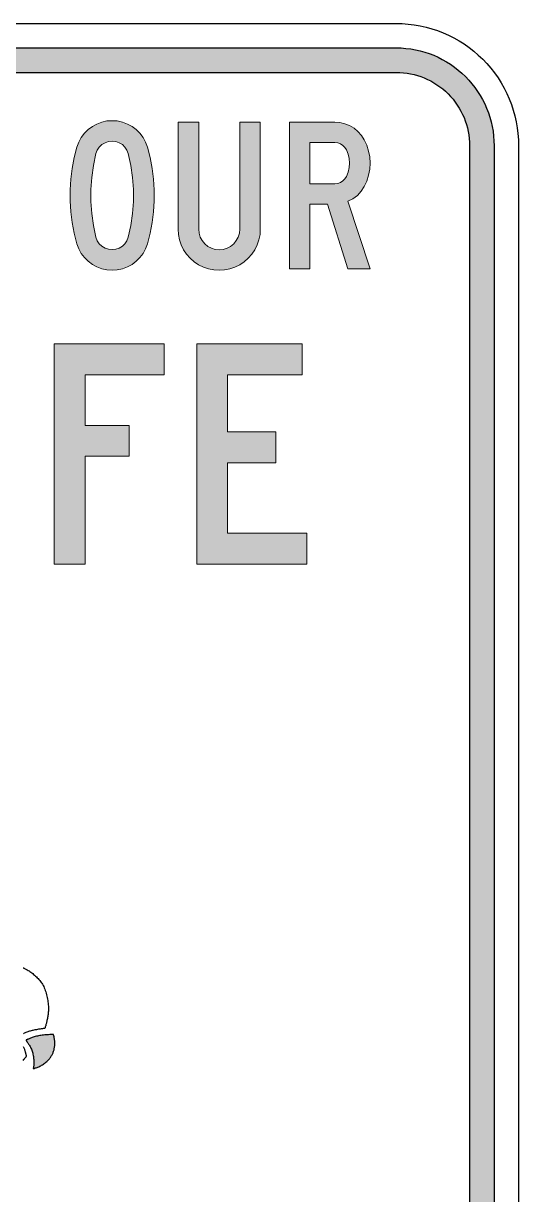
# Model space of a CAD drawing. Header units: millimetres. Extents: x 139 to 289, y 77 to 272.
# Drawn here: x 238.2 to 288.8, y 152.8 to 272.5 of the extents above; entities that cross this region are included whole.
import ezdxf

# ---------------------------------------------------------------- set-up
doc = ezdxf.new("R2010")
doc.units = ezdxf.units.MM
doc.layers.add('GREEN', color=96, linetype='Continuous')
doc.layers.add('L35', color=3, linetype='Continuous')

msp = doc.modelspace()

# ---------------------------------------------------------------- hatches: boundary and pattern name
at = {"layer": 'GREEN'}
h = msp.add_hatch(color=256, dxfattribs=at)
edge = h.paths.add_edge_path()
edge.add_line((141.3, 110.13), (141.3, 259.97))
edge.add_arc((151.3, 259.97), 10, 90, 180, ccw=False)
edge.add_line((151.3, 269.97), (276.3, 269.97))
edge.add_arc((276.3, 259.97), 10, 0, 90, ccw=False)
edge.add_line((286.3, 259.97), (286.3, 110.13))
edge.add_arc((276.3, 110.13), 10, -90, 0, ccw=False)
edge.add_line((276.3, 100.13), (151.3, 100.13))
edge.add_arc((151.3, 110.13), 10, 180, 270, ccw=False)
edge = h.paths.add_edge_path(flags=16)
edge.add_line((143.8, 110.13), (143.8, 259.97))
edge.add_arc((151.3, 259.97), 7.5, 90, 180, ccw=False)
edge.add_line((151.3, 267.47), (276.3, 267.47))
edge.add_arc((276.3, 259.97), 7.5, 0, 90, ccw=False)
edge.add_line((283.8, 259.97), (283.8, 110.13))
edge.add_arc((276.3, 110.13), 7.5, -90, 0, ccw=False)
edge.add_line((276.3, 102.63), (151.3, 102.63))
edge.add_arc((151.3, 110.13), 7.5, 180, 270, ccw=False)
h = msp.add_hatch(color=256, dxfattribs=at)
h.paths.add_polyline_path([(270.03, 260.29), (270.32, 260.26), (270.6, 260.16), (270.85, 260), (271.06, 259.79), (271.23, 259.54), (271.4, 259.11), (271.49, 258.65), (271.53, 258.19), (271.49, 257.73), (271.4, 257.28), (271.23, 256.84), (271.06, 256.59), (270.85, 256.38), (270.6, 256.22), (270.32, 256.12), (270.03, 256.09), (267.47, 256.09), (267.47, 260.29)], flags=16)
h.paths.add_polyline_path([(265.38, 262.39), (265.38, 247.39), (267.47, 247.39), (267.47, 253.99), (269.28, 253.99), (271.37, 247.39), (273.62, 247.39), (271.37, 254.29), (271.88, 254.55), (272.33, 254.9), (272.71, 255.32), (273.02, 255.79), (273.28, 256.36), (273.47, 256.95), (273.59, 257.57), (273.63, 258.19), (273.59, 258.82), (273.47, 259.43), (273.28, 260.02), (273.02, 260.59), (272.74, 261.03), (272.39, 261.43), (271.99, 261.76), (271.54, 262.03), (271.06, 262.22), (270.55, 262.34), (270.03, 262.39)])
h.paths.add_polyline_path([(258.21, 249.34), (257.8, 249.38), (257.41, 249.5), (257.04, 249.69), (256.73, 249.95), (256.46, 250.27), (256.27, 250.64), (256.15, 251.03), (256.12, 251.44), (256.12, 262.39), (254.01, 262.39), (254.01, 251.44), (254.05, 250.89), (254.15, 250.35), (254.33, 249.83), (254.57, 249.34), (254.88, 248.88), (255.24, 248.47), (255.65, 248.11), (256.11, 247.8), (256.6, 247.56), (257.12, 247.38), (257.66, 247.28), (258.21, 247.24), (258.76, 247.28), (259.3, 247.38), (259.82, 247.56), (260.31, 247.8), (260.77, 248.11), (261.18, 248.47), (261.55, 248.88), (261.85, 249.34), (262.1, 249.83), (262.27, 250.35), (262.38, 250.89), (262.41, 251.44), (262.41, 262.39), (260.31, 262.39), (260.31, 251.44), (260.27, 251.03), (260.15, 250.64), (259.96, 250.27), (259.7, 249.95), (259.38, 249.69), (259.02, 249.5), (258.62, 249.38)])
h.paths.add_polyline_path([(224.7, 262.39), (224.7, 247.39), (226.81, 247.39), (226.81, 253.99), (228.6, 253.99), (230.7, 247.39), (232.95, 247.39), (230.7, 254.29), (231.21, 254.55), (231.66, 254.9), (232.05, 255.32), (232.35, 255.79), (232.61, 256.36), (232.8, 256.95), (232.92, 257.57), (232.96, 258.19), (232.92, 258.82), (232.8, 259.43), (232.61, 260.02), (232.35, 260.59), (232.07, 261.03), (231.72, 261.43), (231.32, 261.76), (230.87, 262.03), (230.39, 262.22), (229.88, 262.34), (229.35, 262.39)])
h.paths.add_polyline_path([(229.35, 260.29), (229.65, 260.26), (229.93, 260.16), (230.18, 260), (230.39, 259.79), (230.55, 259.54), (230.72, 259.11), (230.83, 258.65), (230.86, 258.19), (230.83, 257.73), (230.72, 257.28), (230.55, 256.84), (230.39, 256.59), (230.18, 256.38), (229.93, 256.22), (229.65, 256.12), (229.35, 256.09), (226.81, 256.09), (226.81, 260.29)], flags=16)
h.paths.add_polyline_path([(175.71, 262.39), (175.71, 247.39), (177.8, 247.39), (177.8, 253.99), (179.61, 253.99), (181.7, 247.39), (183.95, 247.39), (181.7, 254.29), (182.2, 254.55), (182.65, 254.9), (183.04, 255.32), (183.36, 255.79), (183.61, 256.36), (183.81, 256.95), (183.92, 257.57), (183.96, 258.19), (183.92, 258.82), (183.81, 259.43), (183.61, 260.02), (183.36, 260.59), (183.07, 261.03), (182.73, 261.43), (182.32, 261.76), (181.87, 262.03), (181.39, 262.22), (180.87, 262.34), (180.36, 262.39)])
h.paths.add_polyline_path([(180.36, 260.29), (180.65, 260.26), (180.93, 260.16), (181.18, 260), (181.4, 259.79), (181.55, 259.54), (181.73, 259.11), (181.82, 258.65), (181.86, 258.19), (181.82, 257.73), (181.73, 257.28), (181.55, 256.84), (181.4, 256.59), (181.18, 256.38), (180.93, 256.22), (180.65, 256.12), (180.36, 256.09), (177.8, 256.09), (177.8, 260.29)], flags=16)
h.paths.add_polyline_path([(162.19, 250.99), (162.15, 250.46), (162.04, 249.93), (161.86, 249.43), (161.6, 248.96), (161.28, 248.53), (160.9, 248.15), (160.47, 247.83), (160, 247.57), (159.49, 247.39), (158.97, 247.28), (158.44, 247.24), (157.95, 247.28), (157.46, 247.37), (156.99, 247.53), (156.55, 247.76), (156.14, 248.05), (155.77, 248.38), (155.46, 248.77), (155.19, 249.19), (154.99, 249.64), (154.65, 250.66), (154.39, 251.7), (154.19, 252.76), (154.08, 253.82), (154.04, 254.89), (154.08, 255.96), (154.19, 257.03), (154.39, 258.08), (154.65, 259.12), (154.99, 260.14), (155.19, 260.6), (155.46, 261.02), (155.77, 261.4), (156.14, 261.73), (156.55, 262.01), (156.99, 262.25), (157.46, 262.41), (157.95, 262.51), (158.44, 262.54), (158.97, 262.51), (159.49, 262.39), (160, 262.21), (160.47, 261.95), (160.9, 261.63), (161.28, 261.25), (161.6, 260.82), (161.86, 260.35), (162.04, 259.85), (162.15, 259.32), (162.19, 258.79), (160.09, 258.79), (160.05, 259.16), (159.93, 259.51), (159.73, 259.82), (159.47, 260.08), (159.16, 260.28), (158.81, 260.4), (158.44, 260.44), (158.05, 260.39), (157.69, 260.25), (157.38, 260.03), (157.12, 259.73), (156.94, 259.39), (156.63, 258.42), (156.4, 257.42), (156.25, 256.41), (156.17, 255.4), (156.17, 254.38), (156.25, 253.37), (156.4, 252.35), (156.63, 251.36), (156.94, 250.39), (157.12, 250.05), (157.38, 249.75), (157.69, 249.52), (158.05, 249.39), (158.44, 249.34), (158.81, 249.38), (159.16, 249.5), (159.47, 249.7), (159.73, 249.96), (159.93, 250.27), (160.05, 250.62), (160.09, 250.99), (160.09, 251.29), (162.19, 251.29)])
h.paths.add_polyline_path([(186.41, 247.39), (186.41, 262.39), (193.61, 262.39), (193.61, 260.29), (188.51, 260.29), (188.51, 256.39), (191.81, 256.39), (191.81, 254.29), (188.51, 254.29), (188.51, 249.49), (193.91, 249.49), (193.91, 247.39)])
h.paths.add_polyline_path([(248.92, 250.61), (249.19, 251.82), (249.36, 253.05), (249.44, 254.27), (249.44, 255.51), (249.36, 256.74), (249.19, 257.96), (248.92, 259.16), (248.78, 259.52), (248.58, 259.82), (248.32, 260.08), (247.99, 260.27), (247.64, 260.39), (247.27, 260.43), (246.9, 260.39), (246.55, 260.27), (246.23, 260.08), (245.96, 259.82), (245.75, 259.52), (245.62, 259.16), (245.36, 257.96), (245.18, 256.74), (245.09, 255.51), (245.09, 254.27), (245.18, 253.05), (245.36, 251.82), (245.62, 250.61), (245.75, 250.26), (245.96, 249.96), (246.23, 249.7), (246.55, 249.51), (246.9, 249.39), (247.27, 249.35), (247.64, 249.39), (247.99, 249.51), (248.32, 249.7), (248.58, 249.96), (248.78, 250.26)], flags=16)
h.paths.add_polyline_path([(250.87, 249.94), (251.14, 251.02), (251.35, 252.12), (251.49, 253.22), (251.56, 254.33), (251.56, 255.45), (251.49, 256.56), (251.35, 257.66), (251.14, 258.76), (250.87, 259.84), (250.68, 260.34), (250.43, 260.81), (250.1, 261.24), (249.73, 261.62), (249.3, 261.94), (248.83, 262.19), (248.32, 262.38), (247.8, 262.5), (247.27, 262.53), (246.74, 262.5), (246.21, 262.38), (245.71, 262.19), (245.25, 261.94), (244.82, 261.62), (244.44, 261.24), (244.12, 260.81), (243.86, 260.34), (243.67, 259.84), (243.4, 258.76), (243.19, 257.66), (243.05, 256.56), (242.98, 255.45), (242.98, 254.33), (243.05, 253.22), (243.19, 252.12), (243.4, 251.02), (243.67, 249.94), (243.86, 249.44), (244.12, 248.97), (244.44, 248.54), (244.82, 248.16), (245.25, 247.84), (245.71, 247.59), (246.21, 247.4), (246.74, 247.28), (247.27, 247.25), (247.8, 247.28), (248.32, 247.4), (248.83, 247.59), (249.3, 247.84), (249.73, 248.16), (250.1, 248.54), (250.43, 248.97), (250.68, 249.44)])
h.paths.add_polyline_path([(204.58, 247.39), (204.58, 262.39), (212.08, 262.39), (212.08, 260.29), (206.69, 260.29), (206.69, 256.84), (209.68, 256.84), (209.68, 254.74), (206.69, 254.74), (206.69, 247.39)])
h.paths.add_polyline_path([(219.61, 250.61), (219.88, 251.82), (220.05, 253.05), (220.13, 254.27), (220.13, 255.51), (220.05, 256.74), (219.88, 257.96), (219.61, 259.16), (219.47, 259.52), (219.27, 259.82), (219.01, 260.08), (218.68, 260.27), (218.33, 260.39), (217.96, 260.43), (217.59, 260.39), (217.23, 260.27), (216.92, 260.08), (216.65, 259.82), (216.44, 259.52), (216.32, 259.16), (216.05, 257.96), (215.87, 256.74), (215.78, 255.51), (215.78, 254.27), (215.87, 253.05), (216.05, 251.82), (216.32, 250.61), (216.44, 250.26), (216.65, 249.96), (216.92, 249.7), (217.23, 249.51), (217.59, 249.39), (217.96, 249.35), (218.33, 249.39), (218.68, 249.51), (219.01, 249.7), (219.27, 249.96), (219.47, 250.26)], flags=16)
h.paths.add_polyline_path([(221.56, 249.94), (221.84, 251.02), (222.04, 252.12), (222.18, 253.22), (222.25, 254.33), (222.25, 255.45), (222.18, 256.56), (222.04, 257.66), (221.84, 258.76), (221.56, 259.84), (221.38, 260.34), (221.12, 260.81), (220.8, 261.24), (220.42, 261.62), (219.99, 261.94), (219.52, 262.19), (219.01, 262.38), (218.49, 262.5), (217.96, 262.53), (217.43, 262.5), (216.9, 262.38), (216.4, 262.19), (215.94, 261.94), (215.51, 261.62), (215.13, 261.24), (214.81, 260.81), (214.55, 260.34), (214.36, 259.84), (214.08, 258.76), (213.88, 257.66), (213.74, 256.56), (213.67, 255.45), (213.67, 254.33), (213.74, 253.22), (213.88, 252.12), (214.08, 251.02), (214.36, 249.94), (214.55, 249.44), (214.81, 248.97), (215.13, 248.54), (215.51, 248.16), (215.94, 247.84), (216.4, 247.59), (216.9, 247.4), (217.43, 247.28), (217.96, 247.25), (218.49, 247.28), (219.01, 247.4), (219.52, 247.59), (219.99, 247.84), (220.42, 248.16), (220.8, 248.54), (221.12, 248.97), (221.38, 249.44)])
h.paths.add_polyline_path([(169.61, 253.69), (167.51, 253.69), (168.56, 258.19)], flags=16)
h.paths.add_polyline_path([(163.91, 247.39), (167.36, 262.39), (169.76, 262.39), (173.21, 247.39), (171.11, 247.39), (170.06, 251.59), (167.06, 251.59), (166.01, 247.39)])
h = msp.add_hatch(color=256, dxfattribs=at)
h.paths.add_polyline_path([(163.78, 217.22), (160.41, 239.72), (163.56, 239.72), (165.35, 228.02), (167.6, 239.72), (170.3, 239.72), (172.55, 228.02), (174.35, 239.72), (177.5, 239.72), (174.13, 217.22), (170.98, 217.22), (168.96, 229.82), (166.93, 217.22)])
h.paths.add_polyline_path([(180.79, 217.22), (180.79, 239.72), (183.94, 239.72), (183.94, 217.22)])
h.paths.add_polyline_path([(188.62, 217.22), (188.62, 239.72), (191.77, 239.72), (191.77, 220.37), (199.86, 220.37), (199.86, 217.22)])
h.paths.add_polyline_path([(206.24, 220.37), (208.72, 220.37), (209.17, 220.41), (209.61, 220.52), (210.02, 220.69), (210.4, 220.93), (210.74, 221.24), (211.03, 221.59), (211.25, 221.97), (211.42, 222.39), (211.75, 223.72), (212.01, 225.07), (212.18, 226.42), (212.27, 227.78), (212.27, 229.15), (212.18, 230.52), (212.01, 231.88), (211.75, 233.22), (211.42, 234.55), (211.25, 234.96), (211.03, 235.36), (210.74, 235.71), (210.4, 236), (210.02, 236.25), (209.61, 236.42), (209.17, 236.54), (208.72, 236.57), (206.24, 236.57)], flags=16)
h.paths.add_polyline_path([(203.1, 217.22), (208.72, 217.22), (209.39, 217.26), (210.05, 217.37), (210.7, 217.56), (211.32, 217.82), (211.91, 218.15), (212.45, 218.54), (212.95, 218.99), (213.39, 219.5), (213.78, 220.06), (214.09, 220.64), (214.34, 221.27), (214.74, 222.55), (215.05, 223.84), (215.28, 225.15), (215.44, 226.48), (215.53, 227.81), (215.53, 229.14), (215.44, 230.47), (215.28, 231.79), (215.05, 233.1), (214.74, 234.4), (214.34, 235.67), (214.09, 236.29), (213.78, 236.89), (213.39, 237.44), (212.95, 237.95), (212.45, 238.4), (211.91, 238.79), (211.32, 239.12), (210.7, 239.38), (210.05, 239.57), (209.39, 239.69), (208.72, 239.72), (203.1, 239.72)])
h.paths.add_polyline_path([(219.06, 217.22), (219.06, 239.72), (222.21, 239.72), (222.21, 220.37), (230.3, 220.37), (230.3, 217.22)])
h.paths.add_polyline_path([(233.54, 217.22), (233.54, 239.72), (236.69, 239.72), (236.69, 217.22)])
h.paths.add_polyline_path([(241.36, 217.22), (241.36, 239.72), (252.6, 239.72), (252.6, 236.57), (244.51, 236.57), (244.51, 231.39), (249.01, 231.39), (249.01, 228.24), (244.51, 228.24), (244.51, 217.22)])
h.paths.add_polyline_path([(255.91, 217.22), (255.91, 239.72), (266.7, 239.72), (266.7, 236.57), (259.06, 236.57), (259.06, 230.72), (264.01, 230.72), (264.01, 227.57), (259.06, 227.57), (259.06, 220.37), (267.16, 220.37), (267.16, 217.22)])
msp.add_hatch(color=256, dxfattribs=at).paths.add_polyline_path([(238.93, 167.84), (238.97, 167.75), (239.02, 167.65), (239.05, 167.55), (239.09, 167.45), (239.12, 167.34), (239.15, 167.23), (239.18, 167.13), (239.2, 167.02), (239.22, 166.91), (239.24, 166.81), (239.25, 166.71), (239.27, 166.6), (239.27, 166.51), (239.28, 166.41), (239.28, 166.32), (239.28, 166.23), (239.28, 166.15), (239.27, 166.07), (239.27, 166), (239.26, 165.94), (239.25, 165.88), (239.24, 165.83), (239.23, 165.78), (239.22, 165.74), (239.21, 165.71), (239.21, 165.69), (239.21, 165.68), (239.22, 165.67), (239.23, 165.67), (239.25, 165.67), (239.29, 165.68), (239.33, 165.69), (239.38, 165.71), (239.45, 165.73), (239.52, 165.76), (239.6, 165.79), (239.69, 165.82), (239.78, 165.86), (239.87, 165.9), (239.97, 165.95), (240.06, 166), (240.16, 166.06), (240.25, 166.13), (240.34, 166.19), (240.43, 166.26), (240.51, 166.33), (240.59, 166.4), (240.67, 166.46), (240.74, 166.53), (240.8, 166.6), (240.86, 166.66), (240.91, 166.73), (240.96, 166.8), (241.01, 166.86), (241.05, 166.93), (241.09, 167), (241.13, 167.06), (241.16, 167.13), (241.2, 167.21), (241.23, 167.28), (241.26, 167.35), (241.28, 167.43), (241.31, 167.51), (241.33, 167.58), (241.35, 167.66), (241.36, 167.75), (241.38, 167.83), (241.39, 167.91), (241.4, 167.99), (241.4, 168.08), (241.41, 168.16), (241.41, 168.24), (241.41, 168.32), (241.41, 168.41), (241.4, 168.49), (241.39, 168.56), (241.38, 168.64), (241.37, 168.71), (241.36, 168.77), (241.35, 168.83), (241.34, 168.89), (241.33, 168.93), (241.32, 168.98), (241.31, 169.01), (241.3, 169.05), (241.29, 169.07), (241.28, 169.1), (241.28, 169.12), (241.27, 169.13), (241.27, 169.14), (241.26, 169.15), (241.24, 169.15), (241.22, 169.16), (241.18, 169.16), (241.13, 169.15), (241.07, 169.15), (240.98, 169.15), (240.89, 169.14), (240.78, 169.13), (240.65, 169.13), (240.53, 169.12), (240.39, 169.11), (240.26, 169.09), (240.13, 169.08), (240, 169.06), (239.88, 169.04), (239.75, 169.02), (239.64, 168.99), (239.53, 168.97), (239.42, 168.94), (239.31, 168.91), (239.21, 168.88), (239.11, 168.85), (239.02, 168.82), (238.93, 168.78), (238.85, 168.75), (238.78, 168.72), (238.71, 168.69), (238.65, 168.67), (238.61, 168.65), (238.57, 168.63), (238.54, 168.62), (238.52, 168.61), (238.51, 168.6), (238.5, 168.6), (238.49, 168.59), (238.49, 168.59), (238.49, 168.58), (238.49, 168.57), (238.49, 168.56), (238.5, 168.55), (238.5, 168.53), (238.51, 168.51), (238.53, 168.48), (238.55, 168.44), (238.57, 168.4), (238.6, 168.36), (238.64, 168.3), (238.69, 168.24), (238.73, 168.17), (238.78, 168.1), (238.83, 168.02), (238.88, 167.93)])

# ---------------------------------------------------------------- linework, layer by layer
for points in [[(141.3, 110.13), (141.3, 259.97, -0.414214), (151.3, 269.97), (276.3, 269.97, -0.414214), (286.3, 259.97), (286.3, 110.13, -0.414214), (276.3, 100.13), (151.3, 100.13, -0.414214)], [(143.8, 110.13), (143.8, 259.97, -0.414214), (151.3, 267.47), (276.3, 267.47, -0.414214), (283.8, 259.97), (283.8, 110.13, -0.414214), (276.3, 102.63), (151.3, 102.63, -0.414214)]]:
    msp.add_lwpolyline(points, format="xyb", close=True, dxfattribs=at)
at = {"layer": 'GREEN', "lineweight": 0}
for points in [[(250.87, 249.94), (251.14, 251.02), (251.35, 252.12), (251.49, 253.22), (251.56, 254.33), (251.56, 255.45), (251.49, 256.56), (251.35, 257.66), (251.14, 258.76), (250.87, 259.84), (250.68, 260.34), (250.43, 260.81), (250.1, 261.24), (249.73, 261.62), (249.3, 261.94), (248.83, 262.19), (248.32, 262.38), (247.8, 262.5), (247.27, 262.53), (246.74, 262.5), (246.21, 262.38), (245.71, 262.19), (245.25, 261.94), (244.82, 261.62), (244.44, 261.24), (244.12, 260.81), (243.86, 260.34), (243.67, 259.84), (243.4, 258.76), (243.19, 257.66), (243.05, 256.56), (242.98, 255.45), (242.98, 254.33), (243.05, 253.22), (243.19, 252.12), (243.4, 251.02), (243.67, 249.94), (243.86, 249.44), (244.12, 248.97), (244.44, 248.54), (244.82, 248.16), (245.25, 247.84), (245.71, 247.59), (246.21, 247.4), (246.74, 247.28), (247.27, 247.25), (247.8, 247.28), (248.32, 247.4), (248.83, 247.59), (249.3, 247.84), (249.73, 248.16), (250.1, 248.54), (250.43, 248.97), (250.68, 249.44), (250.87, 249.94), (250.87, 249.94)], [(248.92, 250.61), (249.19, 251.82), (249.36, 253.05), (249.44, 254.27), (249.44, 255.51), (249.36, 256.74), (249.19, 257.96), (248.92, 259.16), (248.78, 259.52), (248.58, 259.82), (248.32, 260.08), (247.99, 260.27), (247.64, 260.39), (247.27, 260.43), (246.9, 260.39), (246.55, 260.27), (246.23, 260.08), (245.96, 259.82), (245.75, 259.52), (245.62, 259.16), (245.36, 257.96), (245.18, 256.74), (245.09, 255.51), (245.09, 254.27), (245.18, 253.05), (245.36, 251.82), (245.62, 250.61), (245.75, 250.26), (245.96, 249.96), (246.23, 249.7), (246.55, 249.51), (246.9, 249.39), (247.27, 249.35), (247.64, 249.39), (247.99, 249.51), (248.32, 249.7), (248.58, 249.96), (248.78, 250.26), (248.92, 250.61), (248.92, 250.61)], [(241.36, 217.22), (241.36, 239.72), (252.6, 239.72), (252.6, 236.57), (244.51, 236.57), (244.51, 231.39), (249.01, 231.39), (249.01, 228.24), (244.51, 228.24), (244.51, 217.22), (241.36, 217.22), (241.36, 217.22)], [(255.91, 217.22), (255.91, 239.72), (266.7, 239.72), (266.7, 236.57), (259.06, 236.57), (259.06, 230.72), (264.01, 230.72), (264.01, 227.57), (259.06, 227.57), (259.06, 220.37), (267.16, 220.37), (267.16, 217.22), (255.91, 217.22), (255.91, 217.22)]]:
    msp.add_lwpolyline(points, dxfattribs=at)
for points in [[(258.21, 249.34), (257.8, 249.38), (257.41, 249.5), (257.04, 249.69), (256.73, 249.95), (256.46, 250.27), (256.27, 250.64), (256.15, 251.03), (256.12, 251.44), (256.12, 262.39), (254.01, 262.39), (254.01, 251.44), (254.05, 250.89), (254.15, 250.35), (254.33, 249.83), (254.57, 249.34), (254.88, 248.88), (255.24, 248.47), (255.65, 248.11), (256.11, 247.8), (256.6, 247.56), (257.12, 247.38), (257.66, 247.28), (258.21, 247.24), (258.76, 247.28), (259.3, 247.38), (259.82, 247.56), (260.31, 247.8), (260.77, 248.11), (261.18, 248.47), (261.55, 248.88), (261.85, 249.34), (262.1, 249.83), (262.27, 250.35), (262.38, 250.89), (262.41, 251.44), (262.41, 262.39), (260.31, 262.39), (260.31, 251.44), (260.27, 251.03), (260.15, 250.64), (259.96, 250.27), (259.7, 249.95), (259.38, 249.69), (259.02, 249.5), (258.62, 249.38)], [(265.38, 262.39), (265.38, 247.39), (267.47, 247.39), (267.47, 253.99), (269.28, 253.99), (271.37, 247.39), (273.62, 247.39), (271.37, 254.29), (271.88, 254.55), (272.33, 254.9), (272.71, 255.32), (273.02, 255.79), (273.28, 256.36), (273.47, 256.95), (273.59, 257.57), (273.63, 258.19), (273.59, 258.82), (273.47, 259.43), (273.28, 260.02), (273.02, 260.59), (272.74, 261.03), (272.39, 261.43), (271.99, 261.76), (271.54, 262.03), (271.06, 262.22), (270.55, 262.34), (270.03, 262.39)], [(270.03, 260.29), (270.32, 260.26), (270.6, 260.16), (270.85, 260), (271.06, 259.79), (271.23, 259.54), (271.4, 259.11), (271.49, 258.65), (271.53, 258.19), (271.49, 257.73), (271.4, 257.28), (271.23, 256.84), (271.06, 256.59), (270.85, 256.38), (270.6, 256.22), (270.32, 256.12), (270.03, 256.09), (267.47, 256.09), (267.47, 260.29)]]:
    msp.add_lwpolyline(points, close=True, dxfattribs=at)
at = {"layer": 'GREEN'}
for points in [[(238.19, 175.97), (238.21, 175.96), (238.24, 175.94), (238.27, 175.92), (238.32, 175.9), (238.38, 175.87), (238.44, 175.83), (238.52, 175.79), (238.6, 175.75), (238.69, 175.7), (238.78, 175.64), (238.87, 175.58), (238.97, 175.52), (239.06, 175.45), (239.16, 175.37), (239.25, 175.29), (239.35, 175.21), (239.44, 175.12), (239.53, 175.04), (239.62, 174.95), (239.71, 174.86), (239.79, 174.77), (239.87, 174.68), (239.95, 174.58), (240.02, 174.48), (240.09, 174.38), (240.16, 174.28), (240.22, 174.17), (240.28, 174.05), (240.34, 173.92), (240.4, 173.79), (240.44, 173.65), (240.49, 173.51), (240.53, 173.37), (240.57, 173.22), (240.61, 173.07), (240.64, 172.92), (240.67, 172.77), (240.69, 172.63), (240.71, 172.48), (240.73, 172.34), (240.74, 172.19), (240.75, 172.06), (240.75, 171.92), (240.76, 171.79), (240.75, 171.66), (240.75, 171.54), (240.74, 171.42), (240.73, 171.31), (240.72, 171.2), (240.7, 171.09), (240.69, 170.98), (240.67, 170.88), (240.65, 170.77), (240.63, 170.67), (240.61, 170.58), (240.59, 170.49), (240.57, 170.4), (240.55, 170.31), (240.53, 170.24), (240.51, 170.16), (240.49, 170.1), (240.48, 170.04), (240.46, 169.99), (240.44, 169.94), (240.43, 169.91), (240.42, 169.87), (240.41, 169.84), (240.4, 169.82), (240.39, 169.8), (240.38, 169.79), (240.37, 169.78), (240.35, 169.77), (240.33, 169.76), (240.31, 169.76), (240.27, 169.75), (240.22, 169.75), (240.16, 169.74), (240.09, 169.73), (240.01, 169.72), (239.93, 169.7), (239.84, 169.69), (239.74, 169.68), (239.64, 169.66), (239.55, 169.64), (239.45, 169.63), (239.36, 169.61), (239.27, 169.59), (239.18, 169.57), (239.09, 169.55), (239, 169.53), (238.91, 169.5), (238.82, 169.48), (238.73, 169.45), (238.64, 169.42), (238.55, 169.38), (238.46, 169.35), (238.37, 169.31), (238.29, 169.27), (238.2, 169.22)], [(238.18, 167.92), (238.21, 167.85), (238.25, 167.78), (238.28, 167.72), (238.3, 167.65), (238.32, 167.59), (238.34, 167.53), (238.36, 167.47), (238.38, 167.42), (238.39, 167.36), (238.4, 167.31), (238.42, 167.25), (238.43, 167.2), (238.44, 167.16), (238.45, 167.11), (238.46, 167.07), (238.47, 167.03), (238.48, 167), (238.48, 166.97), (238.49, 166.95), (238.49, 166.94), (238.49, 166.92), (238.48, 166.9), (238.47, 166.89), (238.46, 166.87), (238.44, 166.84), (238.41, 166.8), (238.37, 166.76), (238.33, 166.7), (238.27, 166.64), (238.22, 166.58), (238.15, 166.51)]]:
    msp.add_lwpolyline(points, dxfattribs=at)
msp.add_lwpolyline([(238.93, 167.84), (238.97, 167.75), (239.02, 167.65), (239.05, 167.55), (239.09, 167.45), (239.12, 167.34), (239.15, 167.23), (239.18, 167.13), (239.2, 167.02), (239.22, 166.91), (239.24, 166.81), (239.25, 166.71), (239.27, 166.6), (239.27, 166.51), (239.28, 166.41), (239.28, 166.32), (239.28, 166.23), (239.28, 166.15), (239.27, 166.07), (239.27, 166), (239.26, 165.94), (239.25, 165.88), (239.24, 165.83), (239.23, 165.78), (239.22, 165.74), (239.21, 165.71), (239.21, 165.69), (239.21, 165.68), (239.22, 165.67), (239.23, 165.67), (239.25, 165.67), (239.29, 165.68), (239.33, 165.69), (239.38, 165.71), (239.45, 165.73), (239.52, 165.76), (239.6, 165.79), (239.69, 165.82), (239.78, 165.86), (239.87, 165.9), (239.97, 165.95), (240.06, 166), (240.16, 166.06), (240.25, 166.13), (240.34, 166.19), (240.43, 166.26), (240.51, 166.33), (240.59, 166.4), (240.67, 166.46), (240.74, 166.53), (240.8, 166.6), (240.86, 166.66), (240.91, 166.73), (240.96, 166.8), (241.01, 166.86), (241.05, 166.93), (241.09, 167), (241.13, 167.06), (241.16, 167.13), (241.2, 167.21), (241.23, 167.28), (241.26, 167.35), (241.28, 167.43), (241.31, 167.51), (241.33, 167.58), (241.35, 167.66), (241.36, 167.75), (241.38, 167.83), (241.39, 167.91), (241.4, 167.99), (241.4, 168.08), (241.41, 168.16), (241.41, 168.24), (241.41, 168.32), (241.41, 168.41), (241.4, 168.49), (241.39, 168.56), (241.38, 168.64), (241.37, 168.71), (241.36, 168.77), (241.35, 168.83), (241.34, 168.89), (241.33, 168.93), (241.32, 168.98), (241.31, 169.01), (241.3, 169.05), (241.29, 169.07), (241.28, 169.1), (241.28, 169.12), (241.27, 169.13), (241.27, 169.14), (241.26, 169.15), (241.24, 169.15), (241.22, 169.16), (241.18, 169.16), (241.13, 169.15), (241.07, 169.15), (240.98, 169.15), (240.89, 169.14), (240.78, 169.13), (240.65, 169.13), (240.53, 169.12), (240.39, 169.11), (240.26, 169.09), (240.13, 169.08), (240, 169.06), (239.88, 169.04), (239.75, 169.02), (239.64, 168.99), (239.53, 168.97), (239.42, 168.94), (239.31, 168.91), (239.21, 168.88), (239.11, 168.85), (239.02, 168.82), (238.93, 168.78), (238.85, 168.75), (238.78, 168.72), (238.71, 168.69), (238.65, 168.67), (238.61, 168.65), (238.57, 168.63), (238.54, 168.62), (238.52, 168.61), (238.51, 168.6), (238.5, 168.6), (238.49, 168.59), (238.49, 168.59), (238.49, 168.58), (238.49, 168.57), (238.49, 168.56), (238.5, 168.55), (238.5, 168.53), (238.51, 168.51), (238.53, 168.48), (238.55, 168.44), (238.57, 168.4), (238.6, 168.36), (238.64, 168.3), (238.69, 168.24), (238.73, 168.17), (238.78, 168.1), (238.83, 168.02), (238.88, 167.93)], close=True, dxfattribs=at)
at = {"layer": 'L35'}
msp.add_lwpolyline([(138.8, 110.13), (138.8, 259.97, -0.414214), (151.3, 272.47), (276.3, 272.47, -0.414214), (288.8, 259.97), (288.8, 110.13, -0.414214), (276.3, 97.63), (151.3, 97.63, -0.414214)], format="xyb", close=True, dxfattribs=at)

doc.saveas('drawing.dxf')
